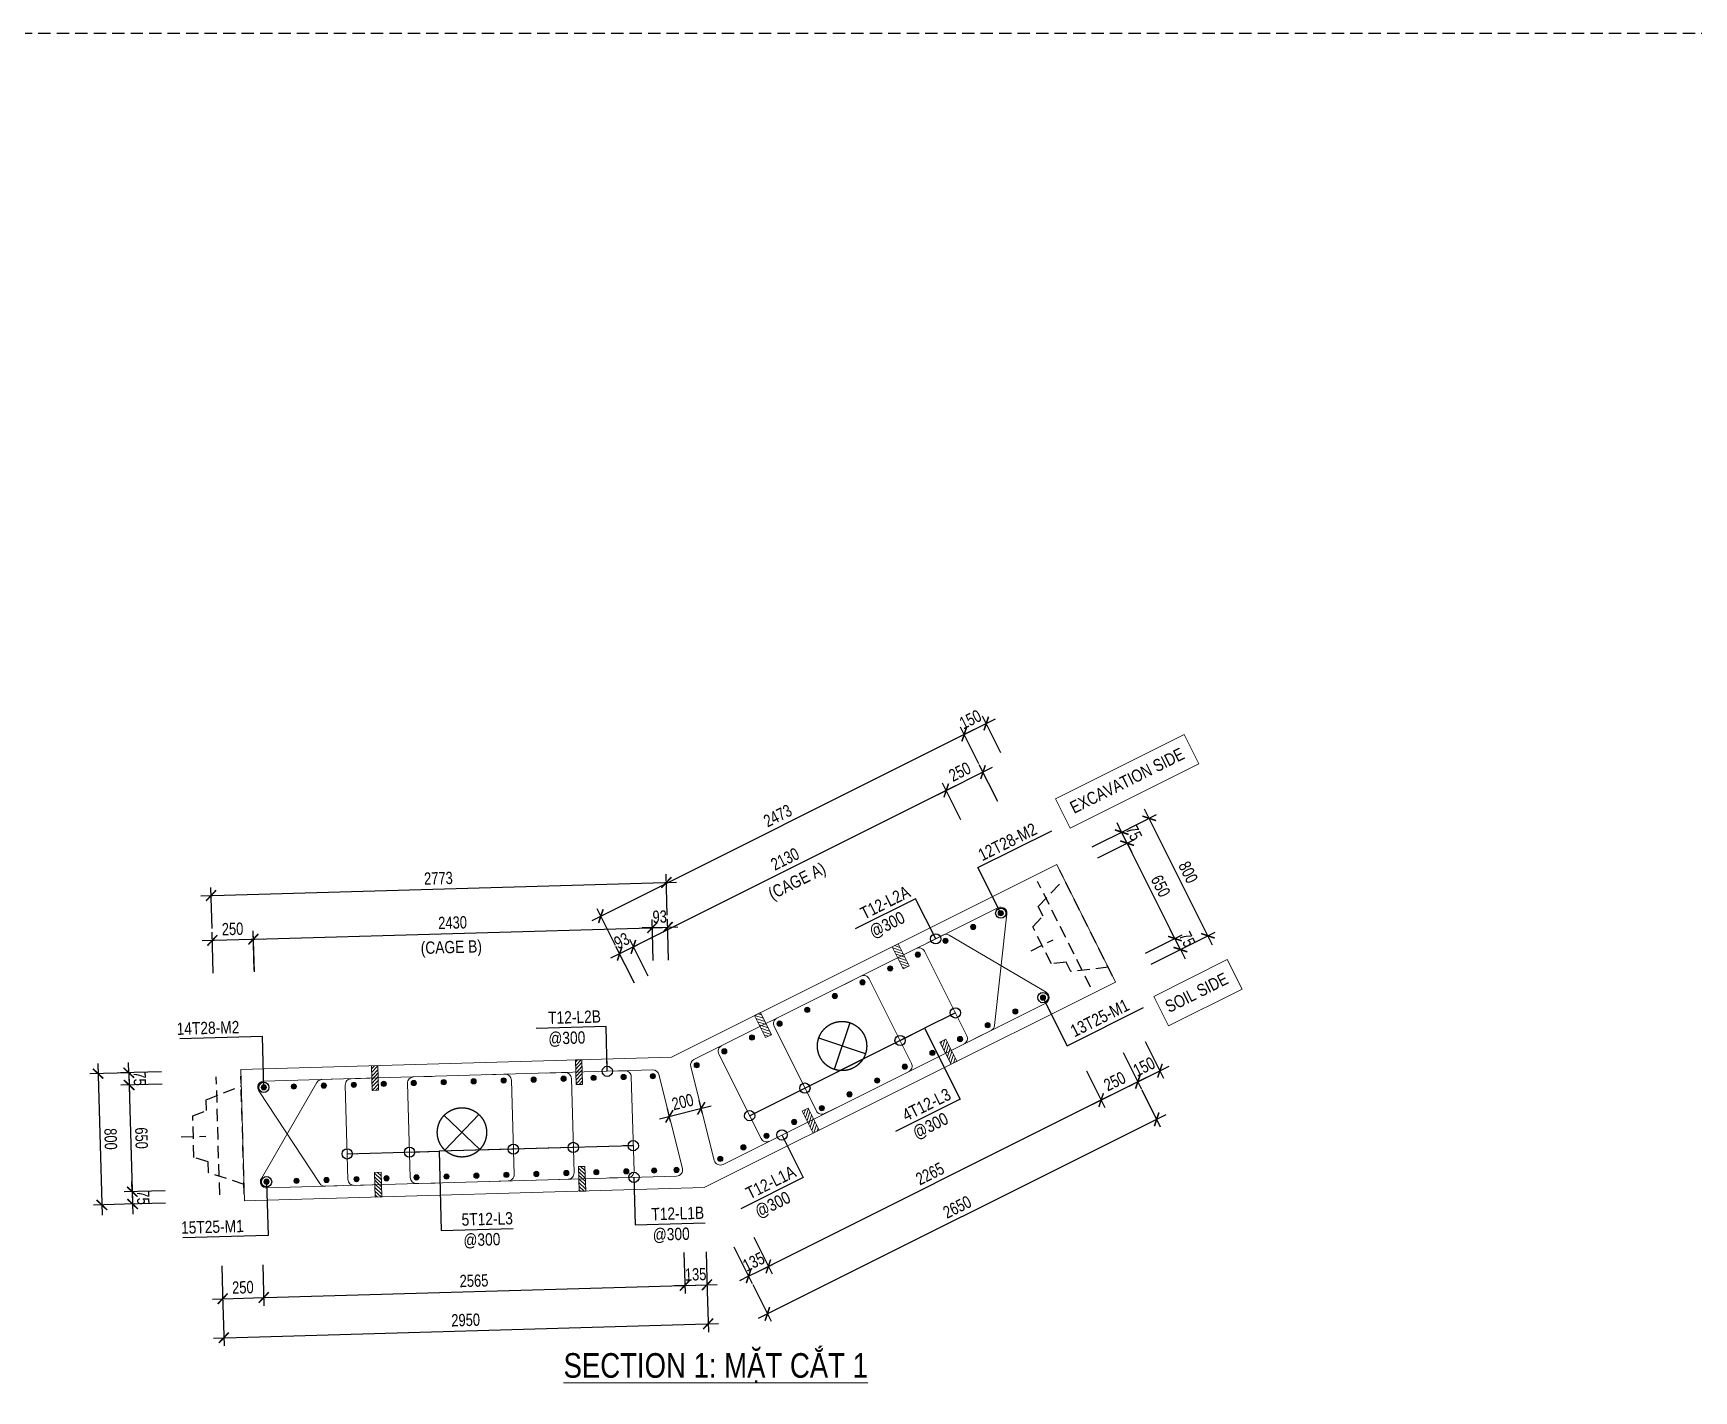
# Model space of a CAD drawing. Header units: millimetres. Extents: x 2611025 to 4139346, y -89870 to 101087.
# Drawn here: x 3513078 to 3553520, y -15270 to 17806 of the extents above; entities that cross this region are included whole.
import ezdxf
from ezdxf.enums import TextEntityAlignment as Align

# ---------------------------------------------------------------- set-up
doc = ezdxf.new("R2010")
doc.units = ezdxf.units.MM
doc.header["$LTSCALE"] = 1200
doc.header["$PDMODE"] = 35
doc.linetypes.add('CENTER', pattern=[2, 1.25, -0.25, 0.25, -0.25])
doc.linetypes.add('HIDDEN', pattern=[0.375, 0.25, -0.125])
for name, color, linetype, lineweight in [('5', 5, 'Continuous', 13), ('BOUND', 3, 'Continuous', 20), ('CWS', 8, 'HIDDEN', 9), ('ENOTE', 2, 'Continuous', 15), ('GRID', 74, 'CENTER', 15), ('K-THUOC', 1, 'Continuous', 18), ('LEADER', 8, 'Continuous', 9), ('MCT', 6, 'Continuous', 20), ('TCHI', 4, 'HIDDEN', 30), ('TEXTEN', 3, 'Continuous', 13), ('TEXTMA', 2, 'Continuous', 13), ('TEXTVN', 2, 'Continuous', 20), ('TIE', 4, 'Continuous', 13)]:
    doc.layers.add(name, color=color, linetype=linetype, lineweight=lineweight)
doc.layers.add('CDC.04.HIDDEN', color=8, linetype='HIDDEN')
doc.layers.add('MIE', color=5, linetype='HIDDEN')
doc.styles.add('DB_Arial', font='arial.ttf', dxfattribs={"width": 0.8})
doc.styles.add('SMTEXT', font='arial.ttf', dxfattribs={"width": 0.75})
doc.dimstyles.new('BSV25', dxfattribs={"dimtxt": 300, "dimasz": 250, "dimexe": 200, "dimexo": 0, "dimgap": 108, "dimtad": 1, "dimdec": 0, "dimlfac": 0.25, "dimdsep": 46, "dimtxsty": 'SMTEXT', "dimblk": 'ARCHTICK', "dimcen": 100, "dimdle": 250, "dimclrd": 256, "dimclre": 256, "dimclrt": 2, "dimadec": 0, "dimazin": 0, "dimtfac": 1, "dimtdec": 0, "dimtix": 1, "dimtmove": 2, "dimatfit": 3, "dimfxl": 800, "dimfxlon": 1, "dimtolj": 1, "dimtzin": 0, "dimarcsym": 0})

# ---------------------------------------------------------------- blocks, each defined once
blk = doc.blocks.new('cws800')
at = {"layer": 'CDC.04.HIDDEN'}
for p, q in [((-600, 1440), (-600, -1440)), ((0, 1440), (0, -1440))]:
    blk.add_line(p, q, dxfattribs=at)
for points in [[(0, 1200), (-860, 888), (-860, 627), (-1200, 507), (-1200, -507), (-860, -627), (-860, -888), (0, -1200)], [(-1500, 0), (-900, 0)]]:
    blk.add_lwpolyline(points, dxfattribs=at)
blk = doc.blocks.new('mct1')
at = {"lineweight": 9}
h = blk.add_hatch(color=256, dxfattribs=at)
h.dxf.hatch_style = 1
h.paths.add_polyline_path([(-16, 0, 1), (16, 0, 1)])
blk.add_circle((0, 0), 16, dxfattribs=at)
blk = doc.blocks.new('_ArchTick')
at = {"color": 0, "linetype": 'ByBlock', "const_width": 0.15}
blk.add_lwpolyline([(-0.5, -0.5), (0.5, 0.5)], dxfattribs=at)
blk = doc.blocks.new('*D1090')
at = {"layer": 'Defpoints', "color": 0, "transparency": 16777216}
for p in [(3540257, -1323), (3538006, -2448), (3539437, -5311)]:
    blk.add_point(p, dxfattribs=at)
at = {"layer": 'K-THUOC', "lineweight": -2, "transparency": 16777216}
for p, q in [((3541800, -4409), (3540145, -1099)), ((3539541, -1681), (3540436, -1233)), ((3540972, -4543), (3541867, -4095))]:
    blk.add_line(p, q, dxfattribs=at)
at = {"layer": 'K-THUOC', "lineweight": -2, "transparency": 16777216, "xscale": 250, "yscale": 250, "zscale": 250}
for p, rotation in [((3540257, -1323), 116.5650109816828), ((3541688, -4185), 296.5650109816829)]:
    blk.add_blockref('_ArchTick', p, dxfattribs=dict(at, rotation=rotation))
at = {"layer": 'K-THUOC', "color": 2, "transparency": 16777216, "insert": (3541206, -2637), "char_height": 300, "attachment_point": 5, "rotation": 296.565, "style": 'SMTEXT'}
blk.add_mtext('\\A1;800', dxfattribs=at)
blk = doc.blocks.new('*D1091')
at = {"layer": 'Defpoints', "color": 0, "transparency": 16777216}
for p in [(3540883, -4252), (3539302, -5042), (3539437, -5311)]:
    blk.add_point(p, dxfattribs=at)
at = {"layer": 'K-THUOC', "lineweight": -2, "transparency": 16777216}
for p, q in [((3540883, -4252), (3540771, -4028)), ((3540167, -4610), (3541062, -4163)), ((3540302, -4878), (3541196, -4431)), ((3541017, -4520), (3540883, -4252)), ((3541017, -4520), (3541129, -4744))]:
    blk.add_line(p, q, dxfattribs=at)
at = {"layer": 'K-THUOC', "lineweight": -2, "transparency": 16777216, "xscale": 250, "yscale": 250, "zscale": 250}
for p, rotation in [((3540883, -4252), 296.5650109816829), ((3541017, -4520), 116.5650109816828)]:
    blk.add_blockref('_ArchTick', p, dxfattribs=dict(at, rotation=rotation))
at = {"layer": 'K-THUOC', "color": 2, "transparency": 16777216, "insert": (3541183, -4270), "char_height": 300, "attachment_point": 5, "rotation": 296.565, "style": 'SMTEXT'}
blk.add_mtext('\\A1;75', dxfattribs=at)
blk = doc.blocks.new('*D1092')
at = {"layer": 'Defpoints', "color": 0, "transparency": 16777216}
for p in [(3539720, -1927), (3538140, -2717), (3539302, -5042)]:
    blk.add_point(p, dxfattribs=at)
at = {"layer": 'K-THUOC', "lineweight": -2, "transparency": 16777216}
for p, q in [((3539005, -2284), (3539899, -1837)), ((3540995, -4476), (3539608, -1703)), ((3540167, -4610), (3541062, -4163))]:
    blk.add_line(p, q, dxfattribs=at)
at = {"layer": 'K-THUOC', "lineweight": -2, "transparency": 16777216, "xscale": 250, "yscale": 250, "zscale": 250}
for p, rotation in [((3539720, -1927), 116.5650109816828), ((3540883, -4252), 296.5650109816829)]:
    blk.add_blockref('_ArchTick', p, dxfattribs=dict(at, rotation=rotation))
at = {"layer": 'K-THUOC', "color": 2, "transparency": 16777216, "insert": (3540535, -2972), "char_height": 300, "attachment_point": 5, "rotation": 296.565, "style": 'SMTEXT'}
blk.add_mtext('\\A1;650', dxfattribs=at)
blk = doc.blocks.new('*D1093')
at = {"layer": 'Defpoints', "color": 0, "transparency": 16777216}
for p in [(3539586, -1658), (3538006, -2448), (3538140, -2717)]:
    blk.add_point(p, dxfattribs=at)
at = {"layer": 'K-THUOC', "lineweight": -2, "transparency": 16777216}
for p, q in [((3538871, -2016), (3539765, -1569)), ((3539586, -1658), (3539474, -1435)), ((3539005, -2284), (3539899, -1837)), ((3539720, -1927), (3539586, -1658)), ((3539720, -1927), (3539832, -2150))]:
    blk.add_line(p, q, dxfattribs=at)
at = {"layer": 'K-THUOC', "lineweight": -2, "transparency": 16777216, "xscale": 250, "yscale": 250, "zscale": 250}
for p, rotation in [((3539586, -1658), 296.5650109816829), ((3539720, -1927), 116.5650109816828)]:
    blk.add_blockref('_ArchTick', p, dxfattribs=dict(at, rotation=rotation))
at = {"layer": 'K-THUOC', "color": 2, "transparency": 16777216, "insert": (3539886, -1676), "char_height": 300, "attachment_point": 5, "rotation": 296.565, "style": 'SMTEXT'}
blk.add_mtext('\\A1;75', dxfattribs=at)
blk = doc.blocks.new('tremie')
at = {"layer": 'MIE', "color": 74, "ltscale": 1000}
for p, q in [((424, -424), (-424, 424)), ((424, 424), (-424, -424))]:
    blk.add_line(p, q, dxfattribs=at)
at = {"layer": 'MIE', "ltscale": 500}
blk.add_circle((0, 0), 600, dxfattribs=at)
blk = doc.blocks.new('*D1094')
at = {"layer": 'Defpoints', "color": 0, "transparency": 16777216}
for p in [(3538184, -4148), (3529419, -10319), (3530958, -13397)]:
    blk.add_point(p, dxfattribs=at)
at = {"layer": 'K-THUOC', "lineweight": -2, "transparency": 16777216}
for p, q in [((3540081, -7941), (3540528, -8835)), ((3540662, -8545), (3530734, -13509)), ((3530600, -12681), (3531047, -13576))]:
    blk.add_line(p, q, dxfattribs=at)
at = {"layer": 'K-THUOC', "lineweight": -2, "transparency": 16777216, "xscale": 250, "yscale": 250, "zscale": 250}
for p, rotation in [((3540439, -8656), 26.56501098667382), ((3530958, -13397), 206.5650109866738)]:
    blk.add_blockref('_ArchTick', p, dxfattribs=dict(at, rotation=rotation))
at = {"layer": 'K-THUOC', "color": 2, "transparency": 16777216, "insert": (3535581, -10793), "char_height": 300, "attachment_point": 5, "rotation": 26.565, "style": 'SMTEXT'}
blk.add_mtext('\\A1;2650', dxfattribs=at)
blk = doc.blocks.new('*D1095')
at = {"layer": 'Defpoints', "color": 0, "transparency": 16777216}
for p in [(3518132, -7443), (3514749, -10742), (3518224, -10642)]:
    blk.add_point(p, dxfattribs=at)
at = {"layer": 'K-THUOC', "lineweight": -2, "transparency": 16777216}
for p, q in [((3515456, -7520), (3514457, -7549)), ((3514650, -7293), (3514756, -10992)), ((3515549, -10719), (3514549, -10748))]:
    blk.add_line(p, q, dxfattribs=at)
at = {"layer": 'K-THUOC', "lineweight": -2, "transparency": 16777216, "xscale": 250, "yscale": 250, "zscale": 250}
for p, rotation in [((3514657, -7543), 91.64930602470064), ((3514749, -10742), 271.6493060247006)]:
    blk.add_blockref('_ArchTick', p, dxfattribs=dict(at, rotation=rotation))
at = {"layer": 'K-THUOC', "color": 2, "transparency": 16777216, "insert": (3514964, -9135), "char_height": 300, "attachment_point": 5, "rotation": 271.6493, "style": 'SMTEXT'}
blk.add_mtext('\\A1;800', dxfattribs=at)
blk = doc.blocks.new('*D1096')
at = {"layer": 'Defpoints', "color": 0, "transparency": 16777216}
for p in [(3518132, -7443), (3515415, -7821), (3518140, -7743)]:
    blk.add_point(p, dxfattribs=at)
at = {"layer": 'K-THUOC', "lineweight": -2, "transparency": 16777216}
for p, q in [((3515406, -7522), (3515399, -7272)), ((3516206, -7499), (3515207, -7527)), ((3515406, -7522), (3515415, -7821)), ((3516215, -7798), (3515215, -7827)), ((3515415, -7821), (3515422, -8071))]:
    blk.add_line(p, q, dxfattribs=at)
at = {"layer": 'K-THUOC', "lineweight": -2, "transparency": 16777216, "xscale": 250, "yscale": 250, "zscale": 250}
for p, rotation in [((3515406, -7522), 271.6493060247006), ((3515415, -7821), 91.64930602470064)]:
    blk.add_blockref('_ArchTick', p, dxfattribs=dict(at, rotation=rotation))
at = {"layer": 'K-THUOC', "color": 2, "transparency": 16777216, "insert": (3515671, -7664), "char_height": 300, "attachment_point": 5, "rotation": 271.6493, "style": 'SMTEXT'}
blk.add_mtext('\\A1;75', dxfattribs=at)
blk = doc.blocks.new('*D1097')
at = {"layer": 'Defpoints', "color": 0, "transparency": 16777216}
for p in [(3518140, -7743), (3515490, -10420), (3518215, -10342)]:
    blk.add_point(p, dxfattribs=at)
at = {"layer": 'K-THUOC', "lineweight": -2, "transparency": 16777216}
for p, q in [((3515408, -7572), (3515497, -10670)), ((3516215, -7798), (3515215, -7827)), ((3516290, -10397), (3515290, -10426))]:
    blk.add_line(p, q, dxfattribs=at)
at = {"layer": 'K-THUOC', "lineweight": -2, "transparency": 16777216, "xscale": 250, "yscale": 250, "zscale": 250}
for p, rotation in [((3515415, -7821), 91.64930602470064), ((3515490, -10420), 271.6493060247006)]:
    blk.add_blockref('_ArchTick', p, dxfattribs=dict(at, rotation=rotation))
at = {"layer": 'K-THUOC', "color": 2, "transparency": 16777216, "insert": (3515714, -9113), "char_height": 300, "attachment_point": 5, "rotation": 271.6493, "style": 'SMTEXT'}
blk.add_mtext('\\A1;650', dxfattribs=at)
blk = doc.blocks.new('*D1098')
at = {"layer": 'Defpoints', "color": 0, "transparency": 16777216}
for p in [(3518215, -10342), (3515499, -10720), (3518224, -10642)]:
    blk.add_point(p, dxfattribs=at)
at = {"layer": 'K-THUOC', "lineweight": -2, "transparency": 16777216}
for p, q in [((3516290, -10397), (3515290, -10426)), ((3515490, -10420), (3515483, -10170)), ((3515490, -10420), (3515499, -10720)), ((3516298, -10697), (3515299, -10726)), ((3515499, -10720), (3515506, -10970))]:
    blk.add_line(p, q, dxfattribs=at)
at = {"layer": 'K-THUOC', "lineweight": -2, "transparency": 16777216, "xscale": 250, "yscale": 250, "zscale": 250}
for p, rotation in [((3515490, -10420), 271.6493060247006), ((3515499, -10720), 91.64930602470064)]:
    blk.add_blockref('_ArchTick', p, dxfattribs=dict(at, rotation=rotation))
at = {"layer": 'K-THUOC', "color": 2, "transparency": 16777216, "insert": (3515755, -10563), "char_height": 300, "attachment_point": 5, "rotation": 271.6493, "style": 'SMTEXT'}
blk.add_mtext('\\A1;75', dxfattribs=at)
blk = doc.blocks.new('*D1099')
at = {"layer": 'Defpoints', "color": 0, "transparency": 16777216}
for p in [(3538881, -4200), (3538345, -4469), (3540518, -7472)]:
    blk.add_point(p, dxfattribs=at)
at = {"layer": 'K-THUOC', "lineweight": -2, "transparency": 16777216}
for p, q in [((3540160, -6757), (3540607, -7651)), ((3539623, -7025), (3540070, -7920)), ((3539981, -7741), (3540518, -7472)), ((3540518, -7472), (3540741, -7361)), ((3539981, -7741), (3539757, -7853))]:
    blk.add_line(p, q, dxfattribs=at)
at = {"layer": 'K-THUOC', "lineweight": -2, "transparency": 16777216, "xscale": 250, "yscale": 250, "zscale": 250}
for p, rotation in [((3539981, -7741), 26.56501098667382), ((3540518, -7472), 206.5650109866738)]:
    blk.add_blockref('_ArchTick', p, dxfattribs=dict(at, rotation=rotation))
at = {"layer": 'K-THUOC', "color": 2, "transparency": 16777216, "insert": (3540132, -7373), "char_height": 300, "attachment_point": 5, "rotation": 26.565, "style": 'SMTEXT'}
blk.add_mtext('\\A1;150', dxfattribs=at)
blk = doc.blocks.new('*D1100')
at = {"layer": 'Defpoints', "color": 0, "transparency": 16777216}
for p in [(3538900, -5579), (3538006, -6026), (3539086, -8188)]:
    blk.add_point(p, dxfattribs=at)
at = {"layer": 'K-THUOC', "lineweight": -2, "transparency": 16777216}
for p, q in [((3539623, -7025), (3540070, -7920)), ((3538729, -7472), (3539176, -8367)), ((3540205, -7629), (3538863, -8300))]:
    blk.add_line(p, q, dxfattribs=at)
at = {"layer": 'K-THUOC', "lineweight": -2, "transparency": 16777216, "xscale": 250, "yscale": 250, "zscale": 250}
for p, rotation in [((3539981, -7741), 26.56501098667382), ((3539086, -8188), 206.5650109866738)]:
    blk.add_blockref('_ArchTick', p, dxfattribs=dict(at, rotation=rotation))
at = {"layer": 'K-THUOC', "color": 2, "transparency": 16777216, "insert": (3539417, -7731), "char_height": 300, "attachment_point": 5, "rotation": 26.565, "style": 'SMTEXT'}
blk.add_mtext('\\A1;250', dxfattribs=at)
blk = doc.blocks.new('*D1101')
at = {"layer": 'Defpoints', "color": 0, "transparency": 16777216}
for p in [(3538006, -6026), (3529901, -10079), (3530982, -12240)]:
    blk.add_point(p, dxfattribs=at)
at = {"layer": 'K-THUOC', "lineweight": -2, "transparency": 16777216}
for p, q in [((3538729, -7472), (3539176, -8367)), ((3539310, -8076), (3530758, -12352)), ((3530624, -11525), (3531071, -12419))]:
    blk.add_line(p, q, dxfattribs=at)
at = {"layer": 'K-THUOC', "lineweight": -2, "transparency": 16777216, "xscale": 250, "yscale": 250, "zscale": 250}
for p, rotation in [((3539086, -8188), 26.56501098667382), ((3530982, -12240), 206.5650109866738)]:
    blk.add_blockref('_ArchTick', p, dxfattribs=dict(at, rotation=rotation))
at = {"layer": 'K-THUOC', "color": 2, "transparency": 16777216, "insert": (3534917, -9981), "char_height": 300, "attachment_point": 5, "rotation": 26.565, "style": 'SMTEXT'}
blk.add_mtext('\\A1;2265', dxfattribs=at)
blk = doc.blocks.new('*D1102')
at = {"layer": 'Defpoints', "color": 0, "transparency": 16777216}
for p in [(3529901, -10079), (3529419, -10319), (3530982, -12240)]:
    blk.add_point(p, dxfattribs=at)
at = {"layer": 'K-THUOC', "lineweight": -2, "transparency": 16777216}
for p, q in [((3530624, -11525), (3531071, -12419)), ((3530142, -11766), (3530589, -12660)), ((3530982, -12240), (3531205, -12129)), ((3530500, -12481), (3530276, -12593)), ((3530500, -12481), (3530982, -12240))]:
    blk.add_line(p, q, dxfattribs=at)
at = {"layer": 'K-THUOC', "lineweight": -2, "transparency": 16777216, "xscale": 250, "yscale": 250, "zscale": 250}
for p, rotation in [((3530982, -12240), 206.5650109866738), ((3530500, -12481), 26.56501098667382)]:
    blk.add_blockref('_ArchTick', p, dxfattribs=dict(at, rotation=rotation))
at = {"layer": 'K-THUOC', "color": 2, "transparency": 16777216, "insert": (3530624, -12127), "char_height": 300, "attachment_point": 5, "rotation": 26.565, "style": 'SMTEXT'}
blk.add_mtext('\\A1;135', dxfattribs=at)
blk = doc.blocks.new('*D1103')
at = {"layer": 'Defpoints', "color": 0, "transparency": 16777216}
for p in [(3537469, -2717), (3526902, -3705), (3528620, -7141)]:
    blk.add_point(p, dxfattribs=at)
at = {"layer": 'K-THUOC', "lineweight": -2, "transparency": 16777216}
for p, q in [((3535975, 831), (3526679, -3817)), ((3536109, 4), (3535662, 898)), ((3527260, -4421), (3526813, -3526))]:
    blk.add_line(p, q, dxfattribs=at)
at = {"layer": 'K-THUOC', "lineweight": -2, "transparency": 16777216, "xscale": 250, "yscale": 250, "zscale": 250}
for p, rotation in [((3535751, 719), 26.56501098667382), ((3526902, -3705), 206.5650109866738)]:
    blk.add_blockref('_ArchTick', p, dxfattribs=dict(at, rotation=rotation))
at = {"layer": 'K-THUOC', "color": 2, "transparency": 16777216, "insert": (3531210, -1259), "char_height": 300, "attachment_point": 5, "rotation": 26.565, "style": 'SMTEXT'}
blk.add_mtext('\\A1;2473', dxfattribs=at)
blk = doc.blocks.new('*D1104')
at = {"layer": 'Defpoints', "color": 0, "transparency": 16777216}
for p in [(3536288, 987), (3537469, -2717), (3538006, -2448)]:
    blk.add_point(p, dxfattribs=at)
at = {"layer": 'K-THUOC', "lineweight": -2, "transparency": 16777216}
for p, q in [((3536109, 4), (3535662, 898)), ((3535751, 719), (3536288, 987)), ((3536645, 272), (3536198, 1166)), ((3536288, 987), (3536511, 1099)), ((3535751, 719), (3535527, 607))]:
    blk.add_line(p, q, dxfattribs=at)
at = {"layer": 'K-THUOC', "lineweight": -2, "transparency": 16777216, "xscale": 250, "yscale": 250, "zscale": 250}
for p, rotation in [((3535751, 719), 26.56501098667382), ((3536288, 987), 206.5650109866738)]:
    blk.add_blockref('_ArchTick', p, dxfattribs=dict(at, rotation=rotation))
at = {"layer": 'K-THUOC', "color": 2, "transparency": 16777216, "insert": (3535902, 1087), "char_height": 300, "attachment_point": 5, "rotation": 26.565, "style": 'SMTEXT'}
blk.add_mtext('\\A1;150', dxfattribs=at)
blk = doc.blocks.new('*D1105')
at = {"layer": 'Defpoints', "color": 0, "transparency": 16777216}
for p in [(3535314, -644), (3537469, -2717), (3536574, -3164)]:
    blk.add_point(p, dxfattribs=at)
at = {"layer": 'K-THUOC', "lineweight": -2, "transparency": 16777216}
for p, q in [((3536432, -85), (3535091, -756)), ((3536567, -912), (3536119, -18)), ((3535672, -1359), (3535225, -465))]:
    blk.add_line(p, q, dxfattribs=at)
at = {"layer": 'K-THUOC', "lineweight": -2, "transparency": 16777216, "xscale": 250, "yscale": 250, "zscale": 250}
for p, rotation in [((3536209, -197), 26.56501098667382), ((3535314, -644), 206.5650109866738)]:
    blk.add_blockref('_ArchTick', p, dxfattribs=dict(at, rotation=rotation))
at = {"layer": 'K-THUOC', "color": 2, "transparency": 16777216, "insert": (3535645, -187), "char_height": 300, "attachment_point": 5, "rotation": 26.565, "style": 'SMTEXT'}
blk.add_mtext('\\A1;250', dxfattribs=at)
blk = doc.blocks.new('*D1106')
at = {"layer": 'Defpoints', "color": 0, "transparency": 16777216}
for p in [(3536574, -3164), (3527695, -4454), (3529104, -7272)]:
    blk.add_point(p, dxfattribs=at)
at = {"layer": 'K-THUOC', "lineweight": -2, "transparency": 16777216}
for p, q in [((3535538, -532), (3527471, -4565)), ((3535672, -1359), (3535225, -465)), ((3528052, -5169), (3527605, -4275))]:
    blk.add_line(p, q, dxfattribs=at)
at = {"layer": 'K-THUOC', "lineweight": -2, "transparency": 16777216, "xscale": 250, "yscale": 250, "zscale": 250}
for p, rotation in [((3535314, -644), 26.56501098667382), ((3527695, -4454), 206.5650109866738)]:
    blk.add_blockref('_ArchTick', p, dxfattribs=dict(at, rotation=rotation))
at = {"layer": 'K-THUOC', "color": 2, "transparency": 16777216, "insert": (3531388, -2315), "char_height": 300, "attachment_point": 5, "rotation": 26.565, "style": 'SMTEXT'}
blk.add_mtext('\\A1;2130', dxfattribs=at)
blk = doc.blocks.new('*D1107')
at = {"layer": 'Defpoints', "color": 0, "transparency": 16777216}
for p in [(3527360, -4621), (3528620, -7141), (3529104, -7272)]:
    blk.add_point(p, dxfattribs=at)
at = {"layer": 'K-THUOC', "lineweight": -2, "transparency": 16777216}
for p, q in [((3527718, -5336), (3527271, -4442)), ((3528052, -5169), (3527605, -4275)), ((3527695, -4454), (3527918, -4342)), ((3527360, -4621), (3527137, -4733)), ((3527695, -4454), (3527360, -4621))]:
    blk.add_line(p, q, dxfattribs=at)
at = {"layer": 'K-THUOC', "lineweight": -2, "transparency": 16777216, "xscale": 250, "yscale": 250, "zscale": 250}
for p, rotation in [((3527360, -4621), 26.56501098667383), ((3527695, -4454), 206.5650109866738)]:
    blk.add_blockref('_ArchTick', p, dxfattribs=dict(at, rotation=rotation))
at = {"layer": 'K-THUOC', "color": 2, "transparency": 16777216, "insert": (3527411, -4304), "char_height": 300, "attachment_point": 5, "rotation": 26.565, "style": 'SMTEXT'}
blk.add_mtext('\\A1;93', dxfattribs=at)
blk = doc.blocks.new('*D1108')
at = {"layer": 'Defpoints', "color": 0, "transparency": 16777216}
for p in [(3528498, -2886), (3528620, -7141), (3517536, -7620)]:
    blk.add_point(p, dxfattribs=at)
at = {"layer": 'K-THUOC', "lineweight": -2, "transparency": 16777216}
for p, q in [((3528521, -3686), (3528492, -2686)), ((3517159, -3212), (3528748, -2879)), ((3517432, -4005), (3517404, -3005))]:
    blk.add_line(p, q, dxfattribs=at)
at = {"layer": 'K-THUOC', "lineweight": -2, "transparency": 16777216, "xscale": 250, "yscale": 250, "zscale": 250}
for p, rotation in [((3528498, -2886), 1.649306037652148), ((3517409, -3205), 181.6493060376521)]:
    blk.add_blockref('_ArchTick', p, dxfattribs=dict(at, rotation=rotation))
at = {"layer": 'K-THUOC', "color": 2, "transparency": 16777216, "insert": (3522946, -2784), "char_height": 300, "attachment_point": 5, "rotation": 1.6493, "style": 'SMTEXT'}
blk.add_mtext('\\A1;2773', dxfattribs=at)
blk = doc.blocks.new('*D1109')
at = {"layer": 'Defpoints', "color": 0, "transparency": 16777216}
for p in [(3517619, -10499), (3529419, -10319), (3529515, -13639)]:
    blk.add_point(p, dxfattribs=at)
at = {"layer": 'K-THUOC', "lineweight": -2, "transparency": 16777216}
for p, q in [((3529492, -12839), (3529520, -13838)), ((3517696, -13179), (3517725, -14178)), ((3517470, -13985), (3529764, -13631))]:
    blk.add_line(p, q, dxfattribs=at)
at = {"layer": 'K-THUOC', "lineweight": -2, "transparency": 16777216, "xscale": 250, "yscale": 250, "zscale": 250}
for p, rotation in [((3529515, -13639), 1.649306037652148), ((3517719, -13978), 181.6493060376521)]:
    blk.add_blockref('_ArchTick', p, dxfattribs=dict(at, rotation=rotation))
at = {"layer": 'K-THUOC', "color": 2, "transparency": 16777216, "insert": (3523610, -13547), "char_height": 300, "attachment_point": 5, "rotation": 1.6493, "style": 'SMTEXT'}
blk.add_mtext('\\A1;2950', dxfattribs=at)
blk = doc.blocks.new('*D1110')
at = {"layer": 'Defpoints', "color": 0, "transparency": 16777216}
for p in [(3517602, -9898), (3518602, -9869), (3518692, -12998)]:
    blk.add_point(p, dxfattribs=at)
at = {"layer": 'K-THUOC', "lineweight": -2, "transparency": 16777216}
for p, q in [((3517669, -12227), (3517698, -13227)), ((3518669, -12198), (3518697, -13198)), ((3517442, -13034), (3518942, -12991))]:
    blk.add_line(p, q, dxfattribs=at)
at = {"layer": 'K-THUOC', "lineweight": -2, "transparency": 16777216, "xscale": 250, "yscale": 250, "zscale": 250}
for p, rotation in [((3517692, -13027), 181.6493060376521), ((3518692, -12998), 1.649306037652148)]:
    blk.add_blockref('_ArchTick', p, dxfattribs=dict(at, rotation=rotation))
at = {"layer": 'K-THUOC', "color": 2, "transparency": 16777216, "insert": (3518184, -12751), "char_height": 300, "attachment_point": 5, "rotation": 1.6493, "style": 'SMTEXT'}
blk.add_mtext('\\A1;250', dxfattribs=at)
blk = doc.blocks.new('*D1111')
at = {"layer": 'Defpoints', "color": 0, "transparency": 16777216}
for p in [(3518602, -9869), (3528870, -9970), (3528948, -12702)]:
    blk.add_point(p, dxfattribs=at)
at = {"layer": 'K-THUOC', "lineweight": -2, "transparency": 16777216}
for p, q in [((3528925, -11903), (3528954, -12902)), ((3518669, -12198), (3518697, -13198)), ((3518442, -13005), (3529198, -12695))]:
    blk.add_line(p, q, dxfattribs=at)
at = {"layer": 'K-THUOC', "lineweight": -2, "transparency": 16777216, "xscale": 250, "yscale": 250, "zscale": 250}
for p, rotation in [((3518692, -12998), 181.6493060376521), ((3528948, -12702), 1.649306037652148)]:
    blk.add_blockref('_ArchTick', p, dxfattribs=dict(at, rotation=rotation))
at = {"layer": 'K-THUOC', "color": 2, "transparency": 16777216, "insert": (3523813, -12589), "char_height": 300, "attachment_point": 5, "rotation": 1.6493, "style": 'SMTEXT'}
blk.add_mtext('\\A1;2565', dxfattribs=at)
blk = doc.blocks.new('*D1112')
at = {"layer": 'Defpoints', "color": 0, "transparency": 16777216}
for p in [(3528870, -9970), (3529419, -10319), (3529487, -12687)]:
    blk.add_point(p, dxfattribs=at)
at = {"layer": 'K-THUOC', "lineweight": -2, "transparency": 16777216}
for p, q in [((3528925, -11903), (3528954, -12902)), ((3529464, -11887), (3529493, -12887)), ((3528948, -12702), (3528699, -12710)), ((3528948, -12702), (3529487, -12687)), ((3529487, -12687), (3529737, -12680))]:
    blk.add_line(p, q, dxfattribs=at)
at = {"layer": 'K-THUOC', "lineweight": -2, "transparency": 16777216, "xscale": 250, "yscale": 250, "zscale": 250}
for p, rotation in [((3528948, -12702), 1.649306037652192), ((3529487, -12687), 181.6493060376521)]:
    blk.add_blockref('_ArchTick', p, dxfattribs=dict(at, rotation=rotation))
at = {"layer": 'K-THUOC', "color": 2, "transparency": 16777216, "insert": (3529210, -12434), "char_height": 300, "attachment_point": 5, "rotation": 1.6493, "style": 'SMTEXT'}
blk.add_mtext('\\A1;135', dxfattribs=at)
blk = doc.blocks.new('*D1113')
at = {"layer": 'Defpoints', "color": 0, "transparency": 16777216}
for p in [(3518440, -4266), (3517675, -12427), (3518674, -12398)]:
    blk.add_point(p, dxfattribs=at)
at = {"layer": 'K-THUOC', "lineweight": -2, "transparency": 16777216}
for p, q in [((3517191, -4302), (3518690, -4259)), ((3517464, -5095), (3517435, -4095)), ((3518463, -5066), (3518434, -4066))]:
    blk.add_line(p, q, dxfattribs=at)
at = {"layer": 'K-THUOC', "lineweight": -2, "transparency": 16777216, "xscale": 250, "yscale": 250, "zscale": 250}
for p, rotation in [((3517441, -4295), 181.6493060376521), ((3518440, -4266), 1.649306037652148)]:
    blk.add_blockref('_ArchTick', p, dxfattribs=dict(at, rotation=rotation))
at = {"layer": 'K-THUOC', "color": 2, "transparency": 16777216, "insert": (3517933, -4019), "char_height": 300, "attachment_point": 5, "rotation": 1.6493, "style": 'SMTEXT'}
blk.add_mtext('\\A1;250', dxfattribs=at)
blk = doc.blocks.new('*D1114')
at = {"layer": 'Defpoints', "color": 0, "transparency": 16777216}
for p in [(3528156, -3986), (3518462, -5020), (3528257, -7485)]:
    blk.add_point(p, dxfattribs=at)
at = {"layer": 'K-THUOC', "lineweight": -2, "transparency": 16777216}
for p, q in [((3518190, -4273), (3528406, -3979)), ((3528179, -4786), (3528151, -3786)), ((3518462, -5020), (3518434, -4066))]:
    blk.add_line(p, q, dxfattribs=at)
at = {"layer": 'K-THUOC', "lineweight": -2, "transparency": 16777216, "xscale": 250, "yscale": 250, "zscale": 250}
for p, rotation in [((3528156, -3986), 1.649306037652148), ((3518440, -4266), 181.6493060376521)]:
    blk.add_blockref('_ArchTick', p, dxfattribs=dict(at, rotation=rotation))
at = {"layer": 'K-THUOC', "color": 2, "transparency": 16777216, "insert": (3523291, -3865), "char_height": 300, "attachment_point": 5, "rotation": 1.6493, "style": 'SMTEXT'}
blk.add_mtext('\\A1;2430', dxfattribs=at)
blk = doc.blocks.new('*D1115')
at = {"layer": 'Defpoints', "color": 0, "transparency": 16777216}
for p in [(3528529, -3976), (3528620, -7141), (3528257, -7485)]:
    blk.add_point(p, dxfattribs=at)
at = {"layer": 'K-THUOC', "lineweight": -2, "transparency": 16777216}
for p, q in [((3528156, -3986), (3527906, -3994)), ((3528179, -4786), (3528151, -3786)), ((3528156, -3986), (3528529, -3976)), ((3528552, -4775), (3528523, -3776)), ((3528529, -3976), (3528779, -3968))]:
    blk.add_line(p, q, dxfattribs=at)
at = {"layer": 'K-THUOC', "lineweight": -2, "transparency": 16777216, "xscale": 250, "yscale": 250, "zscale": 250}
for p, rotation in [((3528156, -3986), 1.649306037652192), ((3528529, -3976), 181.6493060376521)]:
    blk.add_blockref('_ArchTick', p, dxfattribs=dict(at, rotation=rotation))
at = {"layer": 'K-THUOC', "color": 2, "transparency": 16777216, "insert": (3528335, -3720), "char_height": 300, "attachment_point": 5, "rotation": 1.6493, "style": 'SMTEXT'}
blk.add_mtext('\\A1;93', dxfattribs=at)
blk = doc.blocks.new('*D1118')
at = {"layer": 'Defpoints', "color": 0, "transparency": 16777216}
for p in [(3529346, -8388), (3528602, -8710), (3529378, -8515)]:
    blk.add_point(p, dxfattribs=at)
at = {"layer": 'K-THUOC', "lineweight": -2, "transparency": 16777216}
for p, q in [((3528328, -8644), (3529589, -8327)), ((3528602, -8710), (3528522, -8389)), ((3529378, -8515), (3529297, -8194))]:
    blk.add_line(p, q, dxfattribs=at)
at = {"layer": 'K-THUOC', "lineweight": -2, "transparency": 16777216, "xscale": 250, "yscale": 250, "zscale": 250}
for p, rotation in [((3528570, -8583), 194.1071585183315), ((3529346, -8388), 14.10715851833142)]:
    blk.add_blockref('_ArchTick', p, dxfattribs=dict(at, rotation=rotation))
at = {"layer": 'K-THUOC', "color": 2, "transparency": 16777216, "insert": (3528895, -8232), "char_height": 300, "attachment_point": 5, "rotation": 14.1072, "style": 'SMTEXT'}
blk.add_mtext('\\A1;200', dxfattribs=at)
blk = doc.blocks.new('sp')
at = {"layer": '5', "lineweight": 20}
h = blk.add_hatch(dxfattribs=at)
h.set_pattern_fill('ANSI31', color=256, scale=500)
h.set_pattern_definition([(45, (0, 0), (-44.194, 44.194), [])])
h.paths.add_polyline_path([(80, 300), (-80, 300), (-80, -300), (80, -300)])
blk.add_lwpolyline([(-80, -300), (80, -300), (80, 300), (-80, 300)], close=True, dxfattribs=at)

msp = doc.modelspace()

# ---------------------------------------------------------------- linework, layer by layer
at = {"layer": 'BOUND'}
msp.add_lwpolyline([(3539436.6, -5310.6), (3529419, -10319.4), (3518223.7, -10641.7), (3518131.6, -7443.1), (3528620.3, -7141.1), (3538005.5, -2448.4)], close=True, dxfattribs=at)
at = {"layer": 'ENOTE'}
for points in [[(3537975.4, -846.5), (3541105.9, 718.8), (3541463.7, 3.2), (3538333.2, -1562)], [(3540370.4, -5660.2), (3542159.2, -4765.8), (3542517, -5481.3), (3540728.1, -6375.7)]]:
    msp.add_lwpolyline(points, close=True, dxfattribs=at)
at = {"layer": 'TCHI'}
msp.add_lwpolyline([(3456051.5, 17806.3), (3677598.4, 17806.3), (3677598.4, -78017.7), (3456051.5, -78017.7)], close=True, dxfattribs=at)
at = {"layer": 'TIE'}
for points in [[(3536007.1, -6689.9), (3536407.8, -6489.6, 0.2552171), (3536489.8, -6371.6), (3536790.7, -3649.7, 0.5933499), (3536574.4, -3499.4), (3529169.3, -7202, 0.3518719), (3529090.9, -7372.7), (3529665, -9657.1, 0.4794301), (3529877.6, -9754.7), (3537737.2, -5824.9, 0.5933499), (3537746.7, -5561.8), (3535388.7, -4169.3, 0.2552171), (3535245, -4164.1), (3534844.4, -4364.4)], [(3534583.9, -4494.7, -0.4142136), (3534785.1, -4561.7), (3535813.7, -6618.9, -0.4142136), (3535746.6, -6820.2)], [(3532835, -5369.1), (3533237.5, -5167.9, -0.4142136), (3533438.7, -5234.9), (3534467.3, -7292.1, -0.4142136), (3534400.3, -7493.4)], [(3531188.9, -6192.2, 0.4142136), (3531121.8, -6393.4), (3532150.4, -8450.6, 0.4142136), (3532351.6, -8517.7), (3532754.1, -8316.4)], [(3529842.5, -6865.4, 0.4142136), (3529775.4, -7066.6), (3530804, -9123.8, 0.4142136), (3531005.2, -9190.9)], [(3520552, -7673.5), (3520109.6, -7686.2, 0.2482328), (3519987.5, -7755.4), (3518634.1, -10095.3, 0.6022653), (3518764.8, -10326), (3528748, -10038.6, 0.4794301), (3528889.1, -9852.1), (3528315, -7567.7, 0.3518719), (3528165.2, -7454.3), (3518690, -7727.1, 0.6022653), (3518572.8, -7965), (3520058.6, -10223.2, 0.2482328), (3520184.4, -10285.2), (3520626.8, -10272.4)], [(3521273.3, -7652.7), (3520823.5, -7665.7, 0.4142136), (3520677.8, -7819.9), (3520744, -10119, 0.4142136), (3520898.3, -10264.6), (3521348.1, -10251.7)], [(3522790.4, -7609.1), (3522340.6, -7622, 0.4142136), (3522195, -7776.3), (3522261.2, -10075.3, 0.4142136), (3522415.5, -10220.9), (3522865.3, -10208)], [(3524119.1, -7570.8), (3524568.9, -7557.8, -0.4142136), (3524723.2, -7703.5), (3524789.4, -10002.5, -0.4142136), (3524643.8, -10156.8), (3524194, -10169.7)], [(3525579.4, -7528.7), (3526029.2, -7515.8, -0.4142136), (3526183.5, -7661.4), (3526249.7, -9960.5, -0.4142136), (3526104, -10114.7), (3525654.2, -10127.7)], [(3527039.7, -7486.7), (3527489.5, -7473.7, -0.4142136), (3527643.7, -7619.4), (3527709.9, -9918.4, -0.4142136), (3527564.3, -10072.7), (3527114.5, -10085.6)]]:
    msp.add_lwpolyline(points, format="xyb", dxfattribs=at)

# ---------------------------------------------------------------- block references
at = {"layer": 'CWS', "xscale": -1}
for p, rotation in [((3538721.1, -3879.5), 206.5650109883651), ((3518177.6, -9042.4), 181.6493060424588)]:
    msp.add_blockref('cws800', p, dxfattribs=dict(at, rotation=rotation))
at = {"layer": 'ENOTE', "xscale": -1}
for p, rotation in [((3534204.7, -4684.3), 26.56501098835928), ((3530850.3, -6361.4), 26.56501098835928), ((3521476.8, -10248), 181.6493060424999), ((3526444.3, -10104.9), 181.6493060424999)]:
    msp.add_blockref('sp', p, dxfattribs=dict(at, rotation=rotation))
at = {"layer": 'ENOTE'}
for p, rotation in [((3535367.5, -7009.8), 206.5650109883593), ((3526369.4, -7506), 1.649306042499904), ((3521402, -7649), 1.649306042499904), ((3532013.1, -8687), 206.5650109883593)]:
    msp.add_blockref('sp', p, dxfattribs=dict(at, rotation=rotation))
at = {"layer": 'GRID'}
for p, rotation in [((3532776.4, -6870.4), 26.23741714423135), ((3523519.5, -8974.5), 91.32171219833256)]:
    msp.add_blockref('tremie', p, dxfattribs=dict(at, rotation=rotation))
at = {"layer": 'MCT', "yscale": 3.999999999999999, "zscale": 3.999999999999999}
for p, xscale, rotation in [((3536641.5, -3633.6), -3.999999999999995, 72.18093005249091), ((3535968.3, -3970.1), -3.999999999999995, 72.18093005249091), ((3535295.1, -4306.7), -3.999999999999995, 72.18093005249091), ((3534621.9, -4643.3), -3.999999999999995, 72.18093005249091), ((3533275.6, -5316.5), -3.999999999999995, 72.18093005249091), ((3533948.7, -4979.9), -3.999999999999995, 72.18093005249091), ((3532602.4, -5653.1), -3.999999999999995, 72.18093005249091), ((3537670.1, -5690.7), -3.999999999999995, 72.18093005249091), ((3531929.2, -5989.7), -3.999999999999995, 72.18093005249091), ((3536996.9, -6027.3), -3.999999999999995, 72.18093005249091), ((3531256, -6326.3), -3.999999999999995, 72.18093005249091), ((3536323.7, -6363.9), -3.999999999999995, 72.18093005249091), ((3530582.8, -6662.9), -3.999999999999995, 72.18093005249091), ((3535650.5, -6700.5), -3.999999999999995, 72.18093005249091), ((3529236.4, -7336.1), -3.999999999999995, 72.18093005249091), ((3529909.6, -6999.5), -3.999999999999995, 72.18093005249091), ((3534977.3, -7037.1), -3.999999999999995, 72.18093005249091), ((3522344.9, -7771.9), -3.999999999999998, 137.2652251065922), ((3523075.1, -7750.9), -3.999999999999998, 137.2652251065922), ((3523805.2, -7729.9), -3.999999999999998, 137.2652251065922), ((3524535.3, -7708.9), -3.999999999999998, 137.2652251065922), ((3525265.5, -7687.8), -3.999999999999998, 137.2652251065922), ((3525995.6, -7666.8), -3.999999999999998, 137.2652251065922), ((3526725.7, -7645.8), -3.999999999999998, 137.2652251065922), ((3527455.9, -7624.8), -3.999999999999998, 137.2652251065922), ((3528169.6, -7604.2), -3.999999999999996, 137.2652251065922), ((3533630.9, -7710.3), -3.999999999999995, 72.18093005249091), ((3534304.1, -7373.7), -3.999999999999995, 72.18093005249091), ((3518694.3, -7877.1), -3.999999999999998, 137.2652251065922), ((3519424.4, -7856), -3.999999999999998, 137.2652251065922), ((3520154.5, -7835), -3.999999999999998, 137.2652251065922), ((3520884.7, -7814), -3.999999999999998, 137.2652251065922), ((3521614.8, -7793), -3.999999999999998, 137.2652251065922), ((3532957.8, -8046.9), -3.999999999999995, 72.18093005249091), ((3532284.6, -8383.5), -3.999999999999995, 72.18093005249091), ((3531611.4, -8720.1), -3.999999999999995, 72.18093005249091), ((3530374.3, -9338.6), -3.999999999999995, 72.18093005249091), ((3530938.2, -9056.7), -3.999999999999995, 72.18093005249091), ((3529810.5, -9620.5), -3.999999999999995, 72.18093005249091), ((3518760.5, -10176.1), -3.999999999999998, 137.2652251065922), ((3519490.6, -10155.1), -3.999999999999998, 137.2652251065922), ((3520220.7, -10134.1), -3.999999999999998, 137.2652251065922), ((3520950.9, -10113), -3.999999999999998, 137.2652251065922), ((3521681, -10092), -3.999999999999998, 137.2652251065922), ((3522411.1, -10071), -3.999999999999998, 137.2652251065922), ((3523141.3, -10050), -3.999999999999998, 137.2652251065922), ((3523871.4, -10028.9), -3.999999999999998, 137.2652251065922), ((3524601.5, -10007.9), -3.999999999999998, 137.2652251065922), ((3525331.7, -9986.9), -3.999999999999998, 137.2652251065922), ((3526061.8, -9965.9), -3.999999999999998, 137.2652251065922), ((3526791.9, -9944.8), -3.999999999999998, 137.2652251065922), ((3527522.1, -9923.8), -3.999999999999998, 137.2652251065922), ((3528200.1, -9904.3), -3.999999999999996, 137.2652251065922), ((3528743.7, -9888.7), -3.999999999999996, 137.2652251065922)]:
    msp.add_blockref('mct1', p, dxfattribs=dict(at, xscale=xscale, rotation=rotation))

# ---------------------------------------------------------------- texts
at = {"layer": 'TEXTEN', "style": 'DB_Arial', "width": 0.8}
for s, rotation, p in [('T12-L2A', 26.56501, (3534468.7, -3219.2)), ('T12-L2B', 1.64931, (3526907.9, -6297.7)), ('4T12-L3', 26.56501, (3535457.4, -8151.8)), ('@300', 26.56501, (3535395.6, -8741.7)), ('T12-L1A', 26.56501, (3531681.9, -10037.7)), ('5T12-L3', 1.64931, (3524763, -11213.8)), ('T12-L1B', 1.64931, (3529421.3, -11079.7)), ('@300', 1.64931, (3524458.5, -11722.8))]:
    msp.add_text(s, height=300, rotation=rotation, dxfattribs=at).set_placement(p, align=Align.RIGHT)
for rotation, p in [(26.56501, (3533534.2, -4245.5)), (1.64931, (3525628, -6834.7)), (26.56501, (3530747.4, -11064)), (1.64931, (3528171, -11615.9))]:
    msp.add_text('@300', height=300, rotation=rotation, dxfattribs=at).set_placement(p)
at = {"layer": 'TEXTMA', "style": 'DB_Arial', "width": 0.8}
for s, rotation, p in [('12T28-M2', 26.56501, (3536189.3, -2371.7)), ('13T25-M1', 26.56501, (3538435.8, -6660.8)), ('14T28-M2', 1.64931, (3516575.1, -6600.4)), ('15T25-M1', 1.64931, (3516682.3, -11446.5))]:
    msp.add_text(s, height=300, rotation=rotation, dxfattribs=at).set_placement(p)
at = {"layer": 'TEXTVN', "style": 'DB_Arial', "width": 0.8}
for s, rotation, p in [('EXCAVATION SIDE', 26.56501, (3538427.1, -1215.1)), ('(CAGE A)', 26.56501, (3531077.6, -3315.1, 0)), ('(CAGE B)', 1.64931, (3522519.6, -4629.9, 0))]:
    msp.add_text(s, height=300, rotation=rotation, dxfattribs=at).set_placement(p)
msp.add_text('SOIL SIDE', height=300, rotation=26.56501, dxfattribs=at).set_placement((3542211.1, -5334.3), align=Align.RIGHT)
at = {"layer": 'TEXTVN', "lineweight": 20, "style": 'DB_Arial', "width": 0.8}
msp.add_text('%%USECTION 1: MẶT CẮT 1', height=600, dxfattribs=at).set_placement((3533406.9, -14952.6), align=Align.RIGHT)

# ---------------------------------------------------------------- dimensions: what is measured, and where the dimension line sits
at = {"layer": 'K-THUOC'}
for base, p1, p2, angle, picture, middle in [((3536287.6, 987.4), (3537468.9, -2716.8), (3538005.5, -2448.4), 26.56501, '*D1104', (3535902.5, 1086.8)), ((3526902.3, -3705.2), (3537468.9, -2716.8), (3528620.3, -7141.1), 26.56501, '*D1103', (3531209.8, -1259.4)), ((3535314.4, -643.8), (3537468.9, -2716.8), (3536574.4, -3164), 26.56501, '*D1105', (3535644.8, -186.6)), ((3527694.6, -4453.7), (3536574.4, -3164), (3529103.6, -7271.7), 26.56501, '*D1106', (3531387.6, -2315)), ((3540256.9, -1322.8), (3539436.6, -5310.6), (3538005.5, -2448.4), 116.56501, '*D1090', (3541206, -2637.1)), ((3539586, -1658.2), (3538139.7, -2716.8), (3538005.5, -2448.4), 116.56501, '*D1093', (3539886.2, -1675.8)), ((3539720.2, -1926.5), (3539302.4, -5042.3), (3538139.7, -2716.8), 116.56501, '*D1092', (3540535.2, -2972.5)), ((3528497.7, -2886), (3517536.4, -7620.1), (3528620.3, -7141.1), 1.64931, '*D1108', (3522946, -2784.5)), ((3528529.1, -3975.6), (3528257.1, -7484.7), (3528620.3, -7141.1), 1.64931, '*D1115', (3528335.2, -3719.8)), ((3518440.2, -4266.1), (3517674.8, -12426.9), (3518674.4, -12398.1), 1.64931, '*D1113', (3517932.9, -4019.4)), ((3528156.4, -3986.3), (3518462, -5020.4), (3528257.1, -7484.7), 1.64931, '*D1114', (3523290.8, -3865)), ((3527360.2, -4620.9), (3529103.6, -7271.7), (3528620.3, -7141.1), 26.56501, '*D1107', (3527410.5, -4303.6)), ((3540883, -4252), (3539436.6, -5310.6), (3539302.4, -5042.3), 116.56501, '*D1091', (3541183.1, -4269.7)), ((3530957.8, -13396.9), (3538184.4, -4147.8), (3529419, -10319.4), 26.56501, '*D1094', (3535581.5, -10793.1)), ((3540517.5, -7472.5), (3538344.8, -4468.6), (3538881.4, -4200.3), 26.56501, '*D1099', (3540132.4, -7373.1)), ((3539086.5, -8188), (3538900, -5578.9), (3538005.5, -6026.1), 26.56501, '*D1100', (3539416.9, -7730.8)), ((3530981.6, -12240.5), (3538005.5, -6026.1), (3529900.6, -10078.6), 26.56501, '*D1101', (3534917.2, -9980.6)), ((3515415.1, -7821.4), (3518131.6, -7443.1), (3518140.2, -7742.9), 271.64931, '*D1096', (3515671.2, -7664)), ((3514748.8, -10741.8), (3518131.6, -7443.1), (3518223.7, -10641.7), 271.64931, '*D1095', (3514963.8, -9134.9)), ((3515489.9, -10420.3), (3518140.2, -7742.9), (3518215, -10341.9), 271.64931, '*D1097', (3515713.5, -9113.4)), ((3518691.7, -12997.8), (3517602, -9898.2), (3518601.6, -9869.4), 1.64931, '*D1110', (3518184.4, -12751.2)), ((3528948.5, -12702.5), (3518601.6, -9869.4), (3528869.8, -9969.9), 1.64931, '*D1111', (3523812.6, -12589.1)), ((3529487.2, -12687), (3528869.8, -9969.9), (3529419, -10319.4), 1.64931, '*D1112', (3529210.3, -12433.6)), ((3530981.6, -12240.5), (3529419, -10319.4), (3529900.6, -10078.6), 26.56501, '*D1102', (3530623.9, -12127.2)), ((3515498.5, -10720.2), (3518215, -10341.9), (3518223.7, -10641.7), 271.64931, '*D1098', (3515754.7, -10562.8)), ((3529514.6, -13638.6), (3517619.3, -10499.3), (3529419, -10319.4), 1.64931, '*D1109', (3523609.5, -13547.3))]:
    dim = msp.add_linear_dim(base=base, p1=p1, p2=p2, angle=angle, dimstyle='BSV25', dxfattribs=at)
    dim.commit()
    dim.dimension.update_dxf_attribs({"geometry": picture, "text_midpoint": middle})
dim = msp.add_aligned_dim(p1=(3528602.1, -8709.9), p2=(3529378, -8514.9), distance=130.6, dimstyle='BSV25', dxfattribs=at)
dim.commit()
dim.dimension.update_dxf_attribs({"geometry": '*D1118', "text_midpoint": (3528894.5, -8232.4)})

# ---------------------------------------------------------------- leaders
at = {"layer": 'LEADER'}
for points in [[(3536641.5, -3633.6), (3536085.9, -2522.4), (3537882.5, -1624.1)], [(3535056.9, -4258.1), (3534568.4, -3281.1), (3533099.6, -4015.5)], [(3537670.1, -5690.7), (3538256, -6862.5), (3540116.1, -5932.4)], [(3535535.8, -6063), (3534787.2, -6437.3), (3535650.3, -8163.5), (3534079.8, -8948.8)], [(3527059.8, -7486.1), (3527028.4, -6394.2), (3525330.7, -6443.1)], [(3530526, -8567.8), (3534787.2, -6437.3), (3535650.3, -8163.5), (3534079.8, -8948.8)], [(3531872.4, -7894.7), (3534787.2, -6437.3), (3535650.3, -8163.5), (3534079.8, -8948.8)], [(3534189.4, -6736.2), (3534787.2, -6437.3), (3535650.3, -8163.5), (3534079.8, -8948.8)], [(3518694.3, -7877.1), (3518658.5, -6635.2), (3516650.7, -6693)], [(3527692.1, -9298.7), (3522961.5, -9434.9), (3523017.1, -11364.1), (3524766.2, -11313.8)], [(3526231.8, -9340.8), (3522961.5, -9434.9), (3523017.1, -11364.1), (3524766.2, -11313.8)], [(3524771.6, -9382.8), (3522961.5, -9434.9), (3523017.1, -11364.1), (3524766.2, -11313.8)], [(3531313.1, -9036.9), (3531831.9, -10074.5), (3530312.8, -10834.1)], [(3520726.2, -9499.3), (3522961.5, -9434.9), (3523017.1, -11364.1), (3524766.2, -11313.8)], [(3522243.4, -9455.6), (3522961.5, -9434.9), (3523017.1, -11364.1), (3524766.2, -11313.8)], [(3518760.5, -10176.1), (3518798.2, -11485.6), (3516719.4, -11545.5)], [(3527708.1, -10068.5), (3527741.4, -11228.1), (3529439.1, -11179.2)]]:
    msp.add_leader(points, dimstyle='BSV25', override={"dimldrblk": 'Origin'}, dxfattribs=at)

doc.saveas('drawing.dxf')
